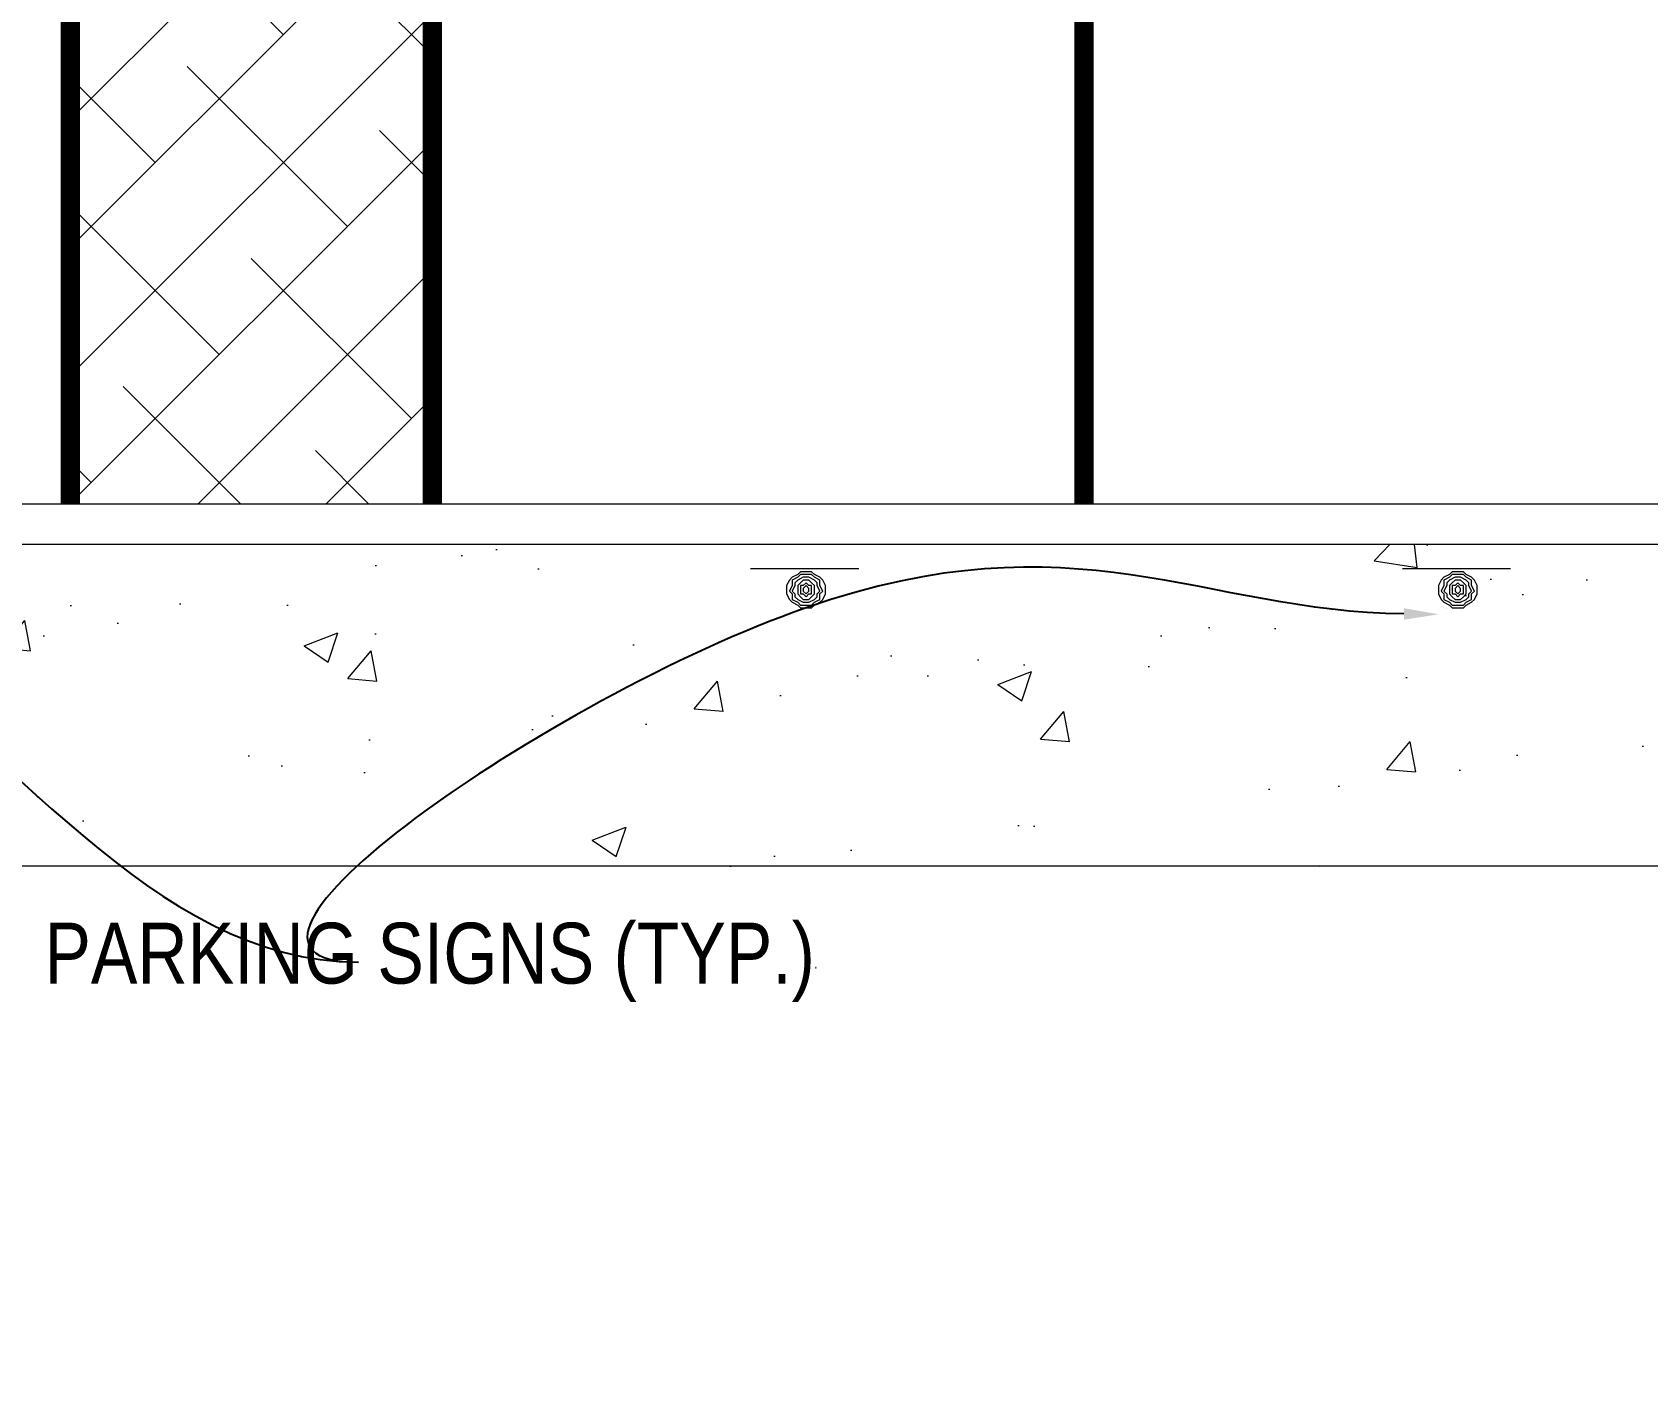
# Model space of a CAD drawing. Header units: inches. Extents: x -3859 to 7158, y 3705 to 4657.
# Drawn here: x -491.8 to -224.1, y 4208.2 to 4432.4 of the extents above; entities that cross this region are included whole.
import ezdxf
from ezdxf import colors
from ezdxf.entities.mleader import LeaderData, LeaderLine
from ezdxf.math import Vec2, Vec3

# ---------------------------------------------------------------- set-up
doc = ezdxf.new("R2010")
doc.units = ezdxf.units.IN
doc.header["$MEASUREMENT"] = 0
doc.layers.get('0').update_dxf_attribs({"lineweight": 0})
for name, color, linetype, lineweight in [('D6', 6, 'Continuous', 0), ('Dimension', 4, 'Continuous', 0), ('Hatches', 6, 'Continuous', 0), ('Linework', 3, 'Continuous', 0)]:
    doc.layers.add(name, color=color, linetype=linetype, lineweight=lineweight)
doc.styles.get("Standard").update_dxf_attribs({"font": 'ARIALN.TTF'})

# ---------------------------------------------------------------- blocks, each defined once
blk = doc.blocks.new('IPS')
at = {"color": 0, "linetype": 'ByBlock', "lineweight": 0}
for points in [[(0.0277, 0.0043), (0.0277, 0.0085), (0.0234, 0.017), (0.0192, 0.0213), (0.0107, 0.0256), (0.0064, 0.0298), (-0.0021, 0.0298), (-0.0107, 0.0298), (-0.0149, 0.0256), (-0.0234, 0.0213), (-0.0277, 0.017), (-0.032, 0.0085), (-0.032, 0.0043), (-0.032, -0.0043), (-0.0277, -0.0128), (-0.0234, -0.017), (-0.0149, -0.0213), (-0.0107, -0.0256), (-0.0021, -0.0256), (0.0064, -0.0256), (0.0107, -0.0213), (0.0192, -0.017), (0.0234, -0.0128), (0.0277, -0.0043), (0.0277, 0.0043), (0.0277, 0.0043)], [(0.0234, 0.0043), (0.0192, 0.0085), (0.0192, 0.017), (0.0107, 0.0213), (0.0064, 0.0256), (-0.0021, 0.0256), (-0.0107, 0.0256), (-0.0149, 0.0213), (-0.0234, 0.017), (-0.0234, 0.0085), (-0.0277, 0.0043), (-0.0234, -0.0043), (-0.0234, -0.0128), (-0.0149, -0.017), (-0.0107, -0.0213), (-0.0021, -0.0213), (0.0064, -0.0213), (0.0107, -0.017), (0.0192, -0.0128), (0.0192, -0.0043), (0.0234, 0.0043), (0.0234, 0.0043)], [(0.0192, 0.0043), (0.0149, 0.0085), (0.0149, 0.0128), (0.0107, 0.017), (0.0021, 0.0213), (-0.0021, 0.0213), (-0.0064, 0.0213), (-0.0149, 0.017), (-0.0192, 0.0128), (-0.0192, 0.0085), (-0.0234, 0.0043), (-0.0192, -0.0043), (-0.0192, -0.0085), (-0.0149, -0.0128), (-0.0064, -0.017), (-0.0021, -0.017), (0.0021, -0.017), (0.0107, -0.0128), (0.0149, -0.0085), (0.0149, -0.0043), (0.0192, 0.0043), (0.0192, 0.0043)], [(0.0107, 0.0043), (0.0107, 0.0085), (0.0064, 0.0128), (0.0021, 0.017), (-0.0021, 0.017), (-0.0064, 0.017), (-0.0107, 0.0128), (-0.0149, 0.0085), (-0.0149, 0.0043), (-0.0149, -0.0043), (-0.0107, -0.0085), (-0.0064, -0.0128), (-0.0021, -0.0128), (0.0021, -0.0128), (0.0064, -0.0085), (0.0107, -0.0043), (0.0107, 0.0043), (0.0107, 0.0043)], [(0.0064, 0.0043), (0.0064, 0.0085), (0.0021, 0.0085), (-0.0021, 0.0128), (-0.0064, 0.0085), (-0.0107, 0.0085), (-0.0107, 0.0043), (-0.0107, -0.0043), (-0.0064, -0.0043), (-0.0021, -0.0085), (0.0021, -0.0043), (0.0064, -0.0043), (0.0064, 0.0043), (0.0064, 0.0043)], [(0.0021, 0.0043), (-0.0021, 0.0085), (-0.0064, 0.0043), (-0.0064, 0), (-0.0021, -0.0043), (0.0021, 0), (0.0021, 0.0043), (0.0021, 0.0043)]]:
    blk.add_lwpolyline(points, dxfattribs=at)

msp = doc.modelspace()

# ---------------------------------------------------------------- hatches: boundary and pattern name
at = {"layer": 'Hatches'}
h = msp.add_hatch(dxfattribs=at)
h.set_pattern_fill('ANSI38', color=256, scale=120, angle=-25, style=0)
h.set_pattern_definition([(45, (-2815.47, 3721.428), (-10.6066, 10.6066), []), (135, (-2815.47, 3721.428), (-31.819805, 10.6066), [37.5, -22.5])])
h.paths.add_polyline_path([(-485.4855, 4354.25819), (-425.4855, 4354.25819), (-425.4855, 4594.25819), (-485.4855, 4594.25819)])
h = msp.add_hatch(dxfattribs=at)
h.set_pattern_fill('AR-CONC', color=256, scale=8, style=0)
h.set_pattern_definition([(50, (-9156.85, -5035.935), (57.38081, -5.02017), [6, -66]), (355, (-9156.85, -5035.935), (-11.1001, 60.17537), [4.8, -52.8]), (100.4514, (-9152.07, -5036.353), (46.28075, 55.15516), [5.09922, -56.09137]), (46.1842, (-9156.85, -5019.935), (85.3793, -13.24152), [9, -99]), (96.6356, (-9149.74, -5021.04), (74.773, 77.92943), [7.6488, -84.13704]), (351.1842, (-9156.85, -5019.935), (74.77296, 77.9295), [7.2, -79.2]), (21, (-9148.85, -5023.935), (47.75256, -32.20951), [6, -66]), (326, (-9148.85, -5023.935), (19.46523, 58.012), [4.8, -52.8]), (71.4514, (-9144.873, -5026.62), (67.2178, 25.80244), [5.09922, -56.09137]), (37.5, (-9156.852, -5035.935), (0.97279, 26.631508), [0, -52.16, 0, -53.6, 0, -53]), (7.5, (-9156.852, -5035.935), (21.04556, 31.55294), [0, -30.56, 0, -50.96, 0, -20.2]), (327.5, (-9174.692, -5035.935), (42.705795, -1.80439), [0, -20, 0, -62.4, 0, -82.8]), (317.5, (-9182.692, -5035.935), (46.65489, 8.0084), [0, -26, 0, -41.44, 0, -58.8])])
h.paths.add_polyline_path([(174.5145, 4347.58934), (-593.4855, 4347.58934), (-593.4855, 4294.25819), (53.21632, 4294.25819), (53.21632, 4213.2124, -0.36666315), (82.20152, 4214.81761, 0.374477305), (113.21632, 4213.2124), (113.21632, 4294.25819), (174.5145, 4294.25819)])

# ---------------------------------------------------------------- linework, layer by layer
at = {"layer": 'D6', "const_width": 3.2, "flags": 128}
for points in [[(-485.4855, 4594.25819), (-485.4855, 4354.25819)], [(-425.4855, 4594.25819), (-425.4855, 4354.25819)], [(-317.4855, 4594.25819), (-317.4855, 4354.25819)]]:
    msp.add_lwpolyline(points, dxfattribs=at)
at = {"layer": 'Dimension', "linetype": 'ByBlock', "lineweight": -2}
msp.add_line((-361.89384, 4277.43868), (-362.01384, 4277.43868), dxfattribs=at)
at = {"layer": 'Dimension'}
msp.add_solid([(-257.52251, 4337.03963), (-257.40838, 4337.08175), (-257.50268, 4337.00489)], dxfattribs=at)
at = {"layer": 'Linework'}
for p, q in [((-354.84642, 4343.52076), (-372.74833, 4343.52076)), ((-246.84642, 4343.52076), (-264.74833, 4343.52076))]:
    msp.add_line(p, q, dxfattribs=at)
at = {"layer": 'Linework', "flags": 128}
for points in [[(252.26914, 4594.25819), (234.5145, 4594.25819, 0.414213562), (174.5145, 4534.25819), (174.5145, 4354.25819), (-670.73138, 4354.25819)], [(252.26914, 4587.58934), (234.5145, 4587.58934, 0.414213562), (181.18334, 4534.25819), (181.18334, 4347.58934), (-670.73138, 4347.58934)]]:
    msp.add_lwpolyline(points, format="xyb", dxfattribs=at)
msp.add_lwpolyline([(53.21632, 4294.25819), (-593.4855, 4294.25819)], dxfattribs=at)

# ---------------------------------------------------------------- block references
at = {"layer": 'Linework', "xscale": 108, "yscale": 108, "zscale": 108, "rotation": 180}
for p in [(-363.79737, 4340.30376), (-255.79737, 4340.30376)]:
    msp.add_blockref('IPS', p, dxfattribs=at)

# ---------------------------------------------------------------- leaders
at = {"layer": 'Dimension'}
ml = msp.add_multileader_mtext('Standard', dxfattribs=at)
ml.set_content('HANDICAP PARKING SIGNS (TYP.)', color=256)
ml.set_leader_properties()
ml.build(insert=Vec2(0, 0))
ml.multileader.update_dxf_attribs({"leader_type": 2, "dogleg_length": 0.12, "arrow_head_size": 5.76, "scale": 48})
ctx = ml.context
ctx.base_point, ctx.scale, ctx.char_height, ctx.arrow_head_size, ctx.landing_gap_size, ctx.plane_origin = Vec3(-437.70581, 4278.37036), 48, 10.08, 5.76, 4.32, Vec3(-433.38581, 4290.48218)
ctx.text_align_type = 2
notes = []
notes.append((ctx, [(1, (1, 1, 0), (-443.46581, 4278.37036), (1, 0), 5.76, [(1, [(-258.73347, 4336.00176), (-363.56723, 4337.08175)], 0, []), (2, [(-529.89886, 4337.36926)], 0, [])])]))
ctx.mtext.insert, ctx.mtext.width, ctx.mtext.alignment, ctx.mtext.line_spacing_factor, ctx.mtext.flow_direction = Vec3(-362.10384, 4284.89211), 72.8614854, 3, 1.028571, 5
ml = msp.add_multileader_mtext('Standard', dxfattribs=at)
ml.set_content('HANDICAP SIDEWALK RAMP', color=256)
ml.set_leader_properties()
ml.build(insert=Vec2(0, 0))
ml.multileader.update_dxf_attribs({"leader_type": 2, "dogleg_length": 0.12, "arrow_head_size": 5.76, "scale": 48})
ctx = ml.context
ctx.base_point, ctx.scale, ctx.char_height, ctx.arrow_head_size, ctx.landing_gap_size, ctx.plane_origin = Vec3(-99.31593, 4265.78245), 48, 10.08, 5.76, 4.32, Vec3(-94.99593, 4270.10245)
ctx.text_align_type = 2
notes.append((ctx, [(0, (1, 1, 0), (-25.7836, 4265.78245), (-1, 0), 5.76, [(0, [(72.9048, 4248.77906)], 0, [])])]))
ctx.mtext.insert, ctx.mtext.width, ctx.mtext.alignment, ctx.mtext.line_spacing_factor, ctx.mtext.flow_direction = Vec3(-35.8636, 4270.82245), 59.9669926, 3, 1.028571, 5
for ctx, leaders in notes:
    for number, flags, end, landing, length, lines in leaders:
        leader = LeaderData()
        leader.index, (leader.has_last_leader_line, leader.has_dogleg_vector, leader.attachment_direction) = number, flags
        leader.last_leader_point, leader.dogleg_vector, leader.dogleg_length = Vec3(end), Vec3(landing), length
        for number, points, colour, breaks in lines:
            line = LeaderLine()
            line.index, line.vertices, line.color, line.breaks = number, Vec3.list(points), colors.encode_raw_color(colour), breaks
            leader.lines.append(line)
        ctx.leaders.append(leader)

doc.saveas('drawing.dxf')
